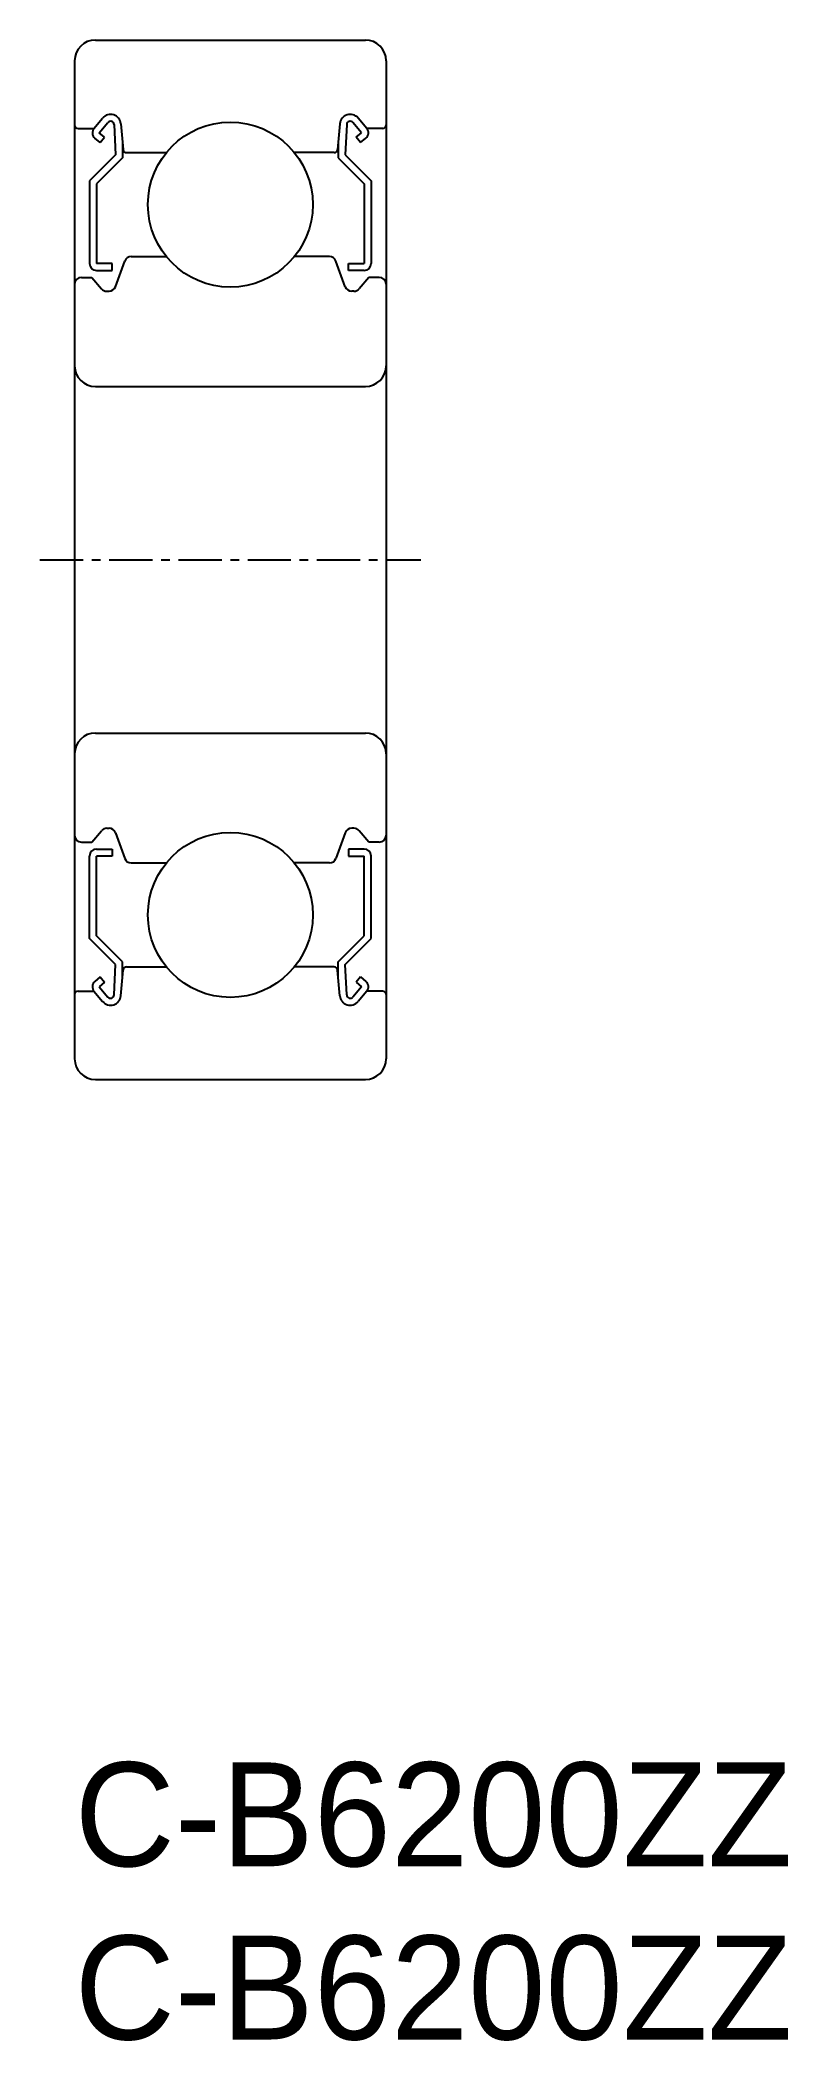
# Model space of a CAD drawing. Extents: x -1 to 20.6, y -8 to 49.7.
import ezdxf

# ---------------------------------------------------------------- set-up
doc = ezdxf.new("R2010")
doc.units = 0
doc.linetypes.add('CENTER', pattern=[2, 1.25, -0.25, 0.25, -0.25])
doc.layers.get('0').update_dxf_attribs({"linetype": 'CONTINUOUS'})
doc.layers.add('CENTER', color=1, linetype='CENTER')

msp = doc.modelspace()

# ---------------------------------------------------------------- linework, layer by layer
at = {"color": 7, "linetype": 'CONTINUOUS'}
for p, q in [((0.6, 49.706), (8.4, 49.706)), ((0, 49.106), (0, 20.306)), ((9, 49.106), (9, 20.306)), ((0.56, 47.156), (0.81, 47.453)), ((8.44, 47.156), (8.19, 47.453)), ((0.1, 47.156), (0.56, 47.156)), ((0.738, 46.746), (0.585, 46.874)), ((0.713, 47.027), (0.963, 47.325)), ((0.866, 46.899), (0.713, 47.027)), ((0.738, 46.746), (0.866, 46.899)), ((1.14, 47.266), (1.183, 46.389)), ((1.338, 47.287), (1.403, 46.547)), ((7.662, 47.287), (7.597, 46.547)), ((7.86, 47.266), (7.817, 46.389)), ((8.287, 47.027), (8.037, 47.325)), ((8.134, 46.899), (8.287, 47.027)), ((8.262, 46.746), (8.134, 46.899)), ((8.262, 46.746), (8.415, 46.874)), ((8.9, 47.156), (8.44, 47.156)), ((1.183, 46.389), (0.433, 45.639)), ((1.383, 46.306), (0.633, 45.556)), ((1.383, 46.776), (1.383, 46.306)), ((1.503, 46.456), (2.651, 46.456)), ((7.497, 46.456), (6.349, 46.456)), ((7.617, 46.776), (7.617, 46.306)), ((7.617, 46.306), (8.367, 45.556)), ((7.817, 46.389), (8.567, 45.639)), ((0.433, 45.639), (0.433, 43.256)), ((8.567, 45.639), (8.567, 43.256)), ((0.633, 45.556), (0.633, 43.256)), ((8.367, 45.556), (8.367, 43.256)), ((1.182, 42.587), (1.45, 43.324)), ((1.638, 43.456), (2.651, 43.456)), ((7.362, 43.456), (6.349, 43.456)), ((7.818, 42.587), (7.55, 43.324)), ((0.2, 42.856), (0.5, 42.856)), ((0.5, 42.856), (0.776, 42.527)), ((1.083, 43.256), (0.633, 43.256)), ((0.633, 43.056), (1.083, 43.056)), ((1.083, 43.056), (1.083, 43.256)), ((7.917, 43.256), (8.367, 43.256)), ((7.917, 43.056), (7.917, 43.256)), ((8.367, 43.056), (7.917, 43.056)), ((8.5, 42.856), (8.224, 42.527)), ((8.8, 42.856), (8.5, 42.856)), ((0.929, 42.456), (0.994, 42.456)), ((8.071, 42.456), (8.006, 42.456)), ((0.6, 39.706), (8.4, 39.706)), ((0.6, 29.706), (8.4, 29.706)), ((0.5, 26.556), (0.776, 26.884)), ((0.929, 26.956), (0.994, 26.956)), ((1.182, 26.824), (1.45, 26.087)), ((7.818, 26.824), (7.55, 26.087)), ((8.071, 26.956), (8.006, 26.956)), ((8.5, 26.556), (8.224, 26.884)), ((0.2, 26.556), (0.5, 26.556)), ((0.433, 23.773), (0.433, 26.156)), ((0.633, 26.356), (1.083, 26.356)), ((0.633, 23.856), (0.633, 26.156)), ((1.083, 26.156), (0.633, 26.156)), ((1.083, 26.356), (1.083, 26.156)), ((8.367, 26.356), (7.917, 26.356)), ((7.917, 26.356), (7.917, 26.156)), ((7.917, 26.156), (8.367, 26.156)), ((8.367, 23.856), (8.367, 26.156)), ((8.8, 26.556), (8.5, 26.556)), ((8.567, 23.773), (8.567, 26.156)), ((1.638, 25.956), (2.651, 25.956)), ((7.362, 25.956), (6.349, 25.956)), ((1.183, 23.023), (0.433, 23.773)), ((1.383, 23.106), (0.633, 23.856)), ((7.617, 23.106), (8.367, 23.856)), ((7.817, 23.023), (8.567, 23.773)), ((1.383, 22.636), (1.383, 23.106)), ((7.617, 22.636), (7.617, 23.106)), ((0.738, 22.666), (0.585, 22.538)), ((0.738, 22.666), (0.866, 22.513)), ((1.14, 22.146), (1.183, 23.023)), ((1.338, 22.125), (1.403, 22.865)), ((1.503, 22.956), (2.651, 22.956)), ((1.79, 22.956), (1.79, 22.956)), ((2.077, 22.956), (2.077, 22.956)), ((7.497, 22.956), (6.349, 22.956)), ((7.662, 22.125), (7.597, 22.865)), ((7.86, 22.146), (7.817, 23.023)), ((8.262, 22.666), (8.134, 22.513)), ((8.262, 22.666), (8.415, 22.538)), ((0.1, 22.256), (0.56, 22.256)), ((0.56, 22.256), (0.81, 21.958)), ((0.866, 22.513), (0.713, 22.385)), ((0.713, 22.385), (0.963, 22.087)), ((8.287, 22.385), (8.037, 22.087)), ((8.134, 22.513), (8.287, 22.385)), ((8.44, 22.256), (8.19, 21.958)), ((8.9, 22.256), (8.44, 22.256)), ((0.6, 19.706), (8.4, 19.706))]:
    msp.add_line(p, q, dxfattribs=at)
for centre in [(4.5, 44.956), (4.5, 24.456)]:
    msp.add_circle(centre, 2.381, dxfattribs=at)
for centre, radius, start, end in [((0.6, 49.106), 0.6, 90, 180), ((8.4, 49.106), 0.6, 0, 90), ((1.039, 47.261), 0.3, 4.99676, 140.00293), ((1.04, 47.261), 0.1, 2.81982, 140.00215), ((7.961, 47.261), 0.3, 39.99707, 175.00324), ((7.96, 47.261), 0.1, 39.99785, 177.18018), ((0.1, 47.256), 0.1, 180, 270), ((0.713, 47.027), 0.2, 140.00293, 230.08703), ((8.287, 47.027), 0.2, 309.91297, 39.99707), ((8.9, 47.256), 0.1, 270, 0), ((1.503, 46.556), 0.1, 184.99676, 269.9995), ((7.497, 46.556), 0.1, 270.0005, 355.00324), ((1.638, 43.256), 0.2, 90, 159.99139), ((7.362, 43.256), 0.2, 20.00861, 90), ((0.2, 42.656), 0.2, 90, 180), ((0.633, 43.256), 0.2, 180, 270), ((8.367, 43.256), 0.2, 270, 0), ((8.8, 42.656), 0.2, 0, 90), ((0.929, 42.656), 0.2, 219.99503, 270), ((0.994, 42.656), 0.2, 270, 339.99139), ((8.006, 42.656), 0.2, 200.00861, 270), ((8.071, 42.656), 0.2, 270, 320.00497), ((0.6, 40.306), 0.6, 180, 270), ((8.4, 40.306), 0.6, 270, 0), ((0.6, 29.106), 0.6, 90, 180), ((8.4, 29.106), 0.6, 0, 90), ((0.2, 26.756), 0.2, 180, 270), ((0.929, 26.756), 0.2, 90, 140.00497), ((0.994, 26.756), 0.2, 20.00861, 90), ((8.006, 26.756), 0.2, 90, 159.99139), ((8.071, 26.756), 0.2, 39.99503, 90), ((8.8, 26.756), 0.2, 270, 0), ((0.633, 26.156), 0.2, 90, 180), ((1.638, 26.156), 0.2, 200.00861, 270), ((7.362, 26.156), 0.2, 270, 339.99139), ((8.367, 26.156), 0.2, 0, 90), ((0.713, 22.384), 0.2, 129.91297, 219.99707), ((1.503, 22.856), 0.1, 90.0005, 175.00324), ((7.497, 22.856), 0.1, 4.99676, 89.9995), ((8.287, 22.384), 0.2, 320.00293, 50.08703), ((0.1, 22.156), 0.1, 90, 180), ((1.039, 22.151), 0.3, 219.99707, 355.00324), ((1.04, 22.151), 0.1, 219.99785, 357.18018), ((7.961, 22.151), 0.3, 184.99676, 320.00293), ((7.96, 22.151), 0.1, 182.81982, 320.00215), ((8.9, 22.156), 0.1, 0, 90), ((0.6, 20.306), 0.6, 180, 270), ((8.4, 20.306), 0.6, 270, 0)]:
    msp.add_arc(centre, radius, start, end, dxfattribs=at)
at = {"layer": 'CENTER', "color": 1, "linetype": 'CENTER'}
msp.add_line((-1, 34.706), (10, 34.706), dxfattribs=at)

# ---------------------------------------------------------------- texts
at = {"color": 7, "linetype": 'CONTINUOUS'}
for p in [(0, -3), (0, -8)]:
    msp.add_text('C-B6200ZZ', height=3, dxfattribs=at).set_placement(p)

doc.saveas('drawing.dxf')
